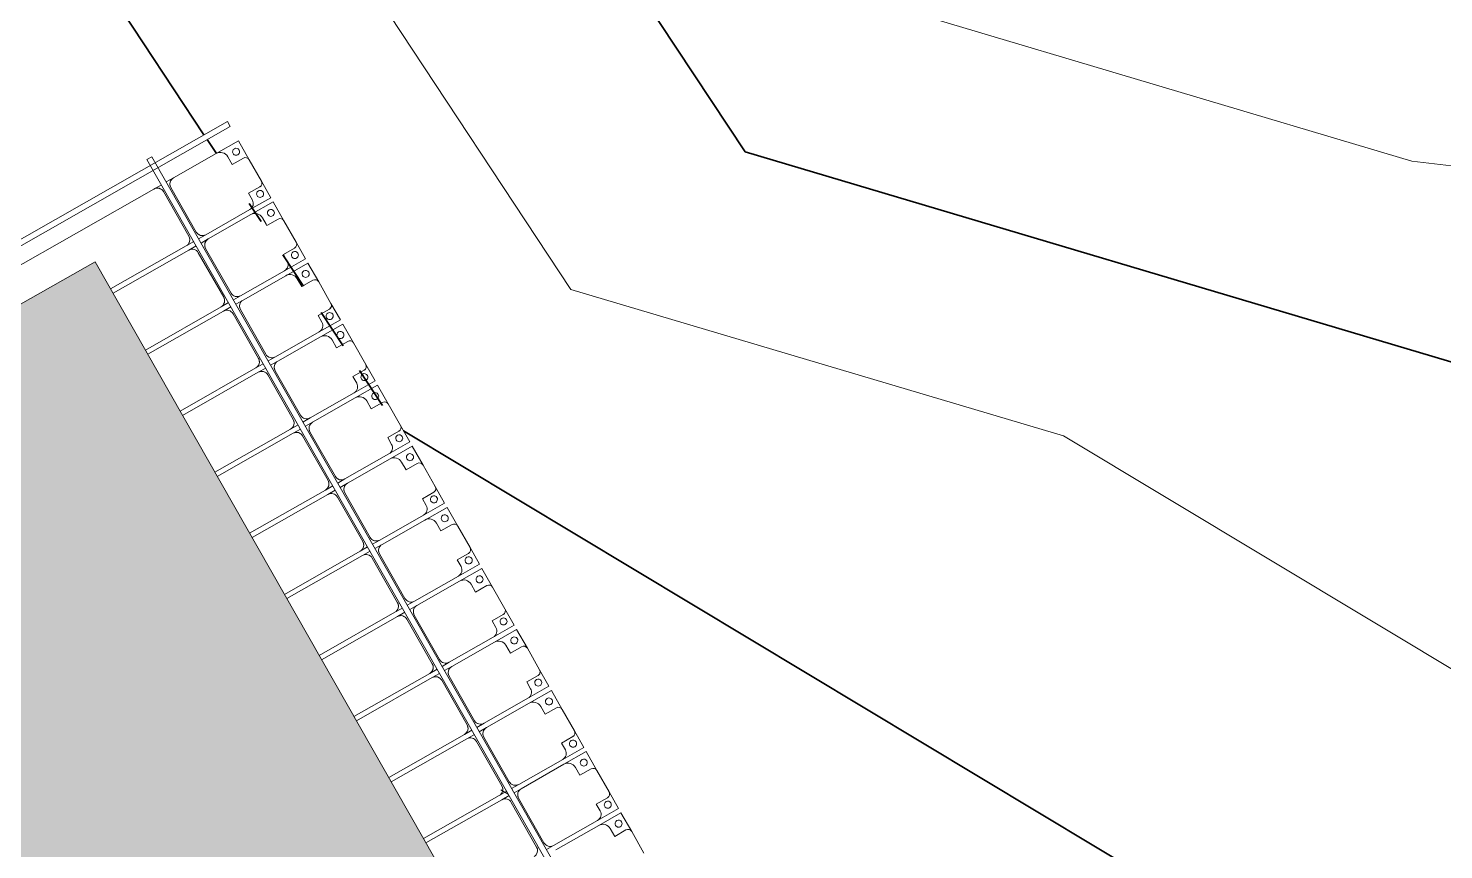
# Model space of a CAD drawing. Header units: millimetres. Extents: x -861324 to 439029, y -308065 to 694685.
# Drawn here: x -151377 to -141305, y 71109 to 76952 of the extents above; entities that cross this region are included whole.
import ezdxf

# ---------------------------------------------------------------- set-up
doc = ezdxf.new("R2010")
doc.units = ezdxf.units.MM
for name, color, linetype, lineweight in [('A-DETL-GENF', 92, 'Continuous', 9), ('A-DETL-THIN', 151, 'Continuous', 9), ('A-GENM', 13, 'Continuous', 9), ('C-TOPO-MAJR', 7, 'Continuous', 35), ('C-TOPO-MINR', 7, 'Continuous', 9), ('S-BEAM', 12, 'Continuous', 9)]:
    doc.layers.add(name, color=color, linetype=linetype, lineweight=lineweight)

# ---------------------------------------------------------------- blocks, each defined once
blk = doc.blocks.new('Dải phao đi lại kèm đỡ invester - DẢI PHAO ĐI LẠI-15551-BỐ TRÍ BÈ PIN HỒ BẢN MÒNG')
at = {"layer": 'A-GENM', "color": 9}
for p, q in [((-242, 1312), (-88, 1312)), ((-242, 1130), (-242, 1312)), ((-242, 1312), (-242, 1130)), ((-88, 1312), (-242, 1312)), ((88, 1312), (223, 1312)), ((223, 1312), (88, 1312)), ((223, 1312), (223, 1140)), ((223, 1140), (223, 1312)), ((258, 1312), (412, 1312)), ((258, 1130), (258, 1312)), ((258, 1312), (258, 1130)), ((412, 1312), (258, 1312)), ((588, 1312), (723, 1312)), ((723, 1312), (588, 1312)), ((723, 1312), (723, 1140)), ((723, 1140), (723, 1312)), ((758, 1312), (912, 1312)), ((758, 1130), (758, 1312)), ((758, 1312), (758, 1130)), ((912, 1312), (758, 1312)), ((1088, 1312), (1223, 1312)), ((1223, 1312), (1088, 1312)), ((1223, 1312), (1223, 1140)), ((1223, 1140), (1223, 1312)), ((1258, 1312), (1412, 1312)), ((1258, 1130), (1258, 1312)), ((1258, 1312), (1258, 1130)), ((1412, 1312), (1258, 1312)), ((1588, 1312), (1723, 1312)), ((1723, 1312), (1588, 1312)), ((1723, 1312), (1723, 1140)), ((1723, 1140), (1723, 1312)), ((1758, 1312), (1912, 1312)), ((1758, 1130), (1758, 1312)), ((1758, 1312), (1758, 1130)), ((1912, 1312), (1758, 1312)), ((2088, 1312), (2223, 1312)), ((2223, 1312), (2088, 1312)), ((2223, 1312), (2223, 1140)), ((2223, 1140), (2223, 1312)), ((2258, 1312), (2412, 1312)), ((2258, 1130), (2258, 1312)), ((2258, 1312), (2258, 1130)), ((2412, 1312), (2258, 1312)), ((2588, 1312), (2723, 1312)), ((2723, 1312), (2588, 1312)), ((2723, 1312), (2723, 1140)), ((2723, 1140), (2723, 1312)), ((2758, 1312), (2912, 1312)), ((2758, 1130), (2758, 1312)), ((2758, 1312), (2758, 1130)), ((2912, 1312), (2758, 1312)), ((3088, 1312), (3223, 1312)), ((3223, 1312), (3088, 1312)), ((3223, 1312), (3223, 1140)), ((3223, 1140), (3223, 1312)), ((3258, 1312), (3412, 1312)), ((3258, 1130), (3258, 1312)), ((3258, 1312), (3258, 1130)), ((3412, 1312), (3258, 1312)), ((3588, 1312), (3723, 1312)), ((3723, 1312), (3588, 1312)), ((3723, 1312), (3723, 1140)), ((3723, 1140), (3723, 1312)), ((3758, 1312), (3912, 1312)), ((3758, 1130), (3758, 1312)), ((3758, 1312), (3758, 1130)), ((3912, 1312), (3758, 1312)), ((4088, 1312), (4223, 1312)), ((4223, 1312), (4088, 1312)), ((4223, 1312), (4223, 1140)), ((4223, 1140), (4223, 1312)), ((4258, 1312), (4412, 1312)), ((4258, 1130), (4258, 1312)), ((4258, 1312), (4258, 1130)), ((4412, 1312), (4258, 1312)), ((4588, 1312), (4723, 1312)), ((4723, 1312), (4588, 1312)), ((4723, 1312), (4723, 1140)), ((4723, 1140), (4723, 1312)), ((4758, 1312), (4912, 1312)), ((4758, 1130), (4758, 1312)), ((4758, 1312), (4758, 1130)), ((4912, 1312), (4758, 1312)), ((5088, 1312), (5223, 1312)), ((5223, 1312), (5088, 1312)), ((5223, 1312), (5223, 1140)), ((5223, 1140), (5223, 1312)), ((5258, 1312), (5412, 1312)), ((5258, 1130), (5258, 1312)), ((5258, 1312), (5258, 1130)), ((5412, 1312), (5258, 1312)), ((-118, 1190), (-118, 1282)), ((-118, 1190), (-118, 1282)), ((-118, 1282), (-118, 1190)), ((118, 1282), (118, 1190)), ((118, 1282), (118, 1190)), ((118, 1190), (118, 1282)), ((382, 1190), (382, 1282)), ((382, 1190), (382, 1282)), ((382, 1282), (382, 1190)), ((618, 1282), (618, 1190)), ((618, 1282), (618, 1190)), ((618, 1190), (618, 1282)), ((882, 1190), (882, 1282)), ((882, 1190), (882, 1282)), ((882, 1282), (882, 1190)), ((1118, 1282), (1118, 1190)), ((1118, 1282), (1118, 1190)), ((1118, 1190), (1118, 1282)), ((1382, 1190), (1382, 1282)), ((1382, 1190), (1382, 1282)), ((1382, 1282), (1382, 1190)), ((1618, 1282), (1618, 1190)), ((1618, 1282), (1618, 1190)), ((1618, 1190), (1618, 1282)), ((1882, 1190), (1882, 1282)), ((1882, 1190), (1882, 1282)), ((1882, 1282), (1882, 1190)), ((2118, 1282), (2118, 1190)), ((2118, 1282), (2118, 1190)), ((2118, 1190), (2118, 1282)), ((2382, 1190), (2382, 1282)), ((2382, 1190), (2382, 1282)), ((2382, 1282), (2382, 1190)), ((2618, 1282), (2618, 1190)), ((2618, 1282), (2618, 1190)), ((2618, 1190), (2618, 1282)), ((2882, 1190), (2882, 1282)), ((2882, 1190), (2882, 1282)), ((2882, 1282), (2882, 1190)), ((3118, 1282), (3118, 1190)), ((3118, 1282), (3118, 1190)), ((3118, 1190), (3118, 1282)), ((3382, 1190), (3382, 1282)), ((3382, 1190), (3382, 1282)), ((3382, 1282), (3382, 1190)), ((3618, 1282), (3618, 1190)), ((3618, 1282), (3618, 1190)), ((3618, 1190), (3618, 1282)), ((3882, 1190), (3882, 1282)), ((3882, 1190), (3882, 1282)), ((3882, 1282), (3882, 1190)), ((4118, 1282), (4118, 1190)), ((4118, 1282), (4118, 1190)), ((4118, 1190), (4118, 1282)), ((4382, 1190), (4382, 1282)), ((4382, 1190), (4382, 1282)), ((4382, 1282), (4382, 1190)), ((4618, 1282), (4618, 1190)), ((4618, 1282), (4618, 1190)), ((4618, 1190), (4618, 1282)), ((4882, 1190), (4882, 1282)), ((4882, 1190), (4882, 1282)), ((4882, 1282), (4882, 1190)), ((5118, 1282), (5118, 1190)), ((5118, 1282), (5118, 1190)), ((5118, 1190), (5118, 1282)), ((5382, 1190), (5382, 1282)), ((5382, 1190), (5382, 1282)), ((5382, 1282), (5382, 1190)), ((-182, 1190), (-118, 1190)), ((-182, 1190), (-118, 1190)), ((-118, 1190), (-182, 1190)), ((118, 1190), (173, 1190)), ((118, 1190), (173, 1190)), ((173, 1190), (118, 1190)), ((318, 1190), (370, 1190)), ((318, 1190), (370, 1190)), ((370, 1190), (318, 1190)), ((618, 1190), (673, 1190)), ((618, 1190), (673, 1190)), ((673, 1190), (618, 1190)), ((818, 1190), (882, 1190)), ((818, 1190), (882, 1190)), ((882, 1190), (818, 1190)), ((1118, 1190), (1173, 1190)), ((1118, 1190), (1173, 1190)), ((1173, 1190), (1118, 1190)), ((1318, 1190), (1382, 1190)), ((1318, 1190), (1382, 1190)), ((1382, 1190), (1318, 1190)), ((1618, 1190), (1673, 1190)), ((1618, 1190), (1673, 1190)), ((1673, 1190), (1618, 1190)), ((1818, 1190), (1882, 1190)), ((1818, 1190), (1882, 1190)), ((1882, 1190), (1818, 1190)), ((2118, 1190), (2173, 1190)), ((2118, 1190), (2173, 1190)), ((2173, 1190), (2118, 1190)), ((2318, 1190), (2382, 1190)), ((2318, 1190), (2382, 1190)), ((2382, 1190), (2318, 1190)), ((2618, 1190), (2673, 1190)), ((2618, 1190), (2673, 1190)), ((2673, 1190), (2618, 1190)), ((2818, 1190), (2882, 1190)), ((2818, 1190), (2882, 1190)), ((2882, 1190), (2818, 1190)), ((3118, 1190), (3173, 1190)), ((3118, 1190), (3173, 1190)), ((3173, 1190), (3118, 1190)), ((3318, 1190), (3382, 1190)), ((3318, 1190), (3382, 1190)), ((3382, 1190), (3318, 1190)), ((3618, 1190), (3673, 1190)), ((3618, 1190), (3673, 1190)), ((3673, 1190), (3618, 1190)), ((3818, 1190), (3882, 1190)), ((3818, 1190), (3882, 1190)), ((3882, 1190), (3818, 1190)), ((4118, 1190), (4173, 1190)), ((4118, 1190), (4173, 1190)), ((4173, 1190), (4118, 1190)), ((4318, 1190), (4382, 1190)), ((4318, 1190), (4382, 1190)), ((4382, 1190), (4318, 1190)), ((4618, 1190), (4673, 1190)), ((4618, 1190), (4673, 1190)), ((4673, 1190), (4618, 1190)), ((4818, 1190), (4882, 1190)), ((4818, 1190), (4882, 1190)), ((4882, 1190), (4818, 1190)), ((5118, 1190), (5173, 1190)), ((5118, 1190), (5173, 1190)), ((5173, 1190), (5118, 1190)), ((5318, 1190), (5382, 1190)), ((5318, 1190), (5382, 1190)), ((5382, 1190), (5318, 1190)), ((-242, 721), (-242, 780)), ((223, 780), (223, 721)), ((258, 721), (258, 780)), ((723, 780), (723, 721)), ((758, 721), (758, 780)), ((1223, 780), (1223, 721)), ((1258, 721), (1258, 780)), ((1723, 780), (1723, 721)), ((1758, 721), (1758, 780)), ((2223, 780), (2223, 721)), ((2258, 721), (2258, 780)), ((2723, 780), (2723, 721)), ((2758, 721), (2758, 780)), ((3223, 780), (3223, 721)), ((3258, 721), (3258, 780)), ((3723, 780), (3723, 721)), ((3758, 721), (3758, 780)), ((4223, 780), (4223, 721)), ((4258, 721), (4258, 780)), ((4723, 780), (4723, 721)), ((4758, 721), (4758, 780)), ((5223, 780), (5223, 721)), ((-242, 620), (-242, 681)), ((223, 681), (223, 620)), ((258, 620), (258, 681)), ((723, 681), (723, 620)), ((758, 620), (758, 681)), ((1223, 681), (1223, 620)), ((1258, 620), (1258, 681)), ((1723, 681), (1723, 620)), ((1758, 620), (1758, 681)), ((2223, 681), (2223, 620)), ((2258, 620), (2258, 681)), ((2723, 681), (2723, 620)), ((2758, 620), (2758, 681)), ((3223, 681), (3223, 620)), ((3258, 620), (3258, 681)), ((3723, 681), (3723, 620)), ((3758, 620), (3758, 681)), ((4223, 681), (4223, 620)), ((4258, 620), (4258, 681)), ((4723, 681), (4723, 620)), ((4758, 620), (4758, 681))]:
    blk.add_line(p, q, dxfattribs=at)
at = {"layer": 'A-GENM', "color": 7}
for p, q in [((88, 1312), (-88, 1312)), ((588, 1312), (412, 1312)), ((1088, 1312), (912, 1312)), ((1588, 1312), (1412, 1312)), ((2088, 1312), (1912, 1312)), ((2588, 1312), (2412, 1312)), ((3088, 1312), (2912, 1312)), ((3588, 1312), (3412, 1312)), ((4088, 1312), (3912, 1312)), ((4588, 1312), (4412, 1312)), ((5088, 1312), (4912, 1312)), ((5588, 1312), (5412, 1312)), ((-118, 1282), (-118, 1190)), ((118, 1190), (118, 1282)), ((382, 1282), (382, 1190)), ((618, 1190), (618, 1282)), ((882, 1282), (882, 1190)), ((1118, 1190), (1118, 1282)), ((1382, 1282), (1382, 1190)), ((1618, 1190), (1618, 1282)), ((1882, 1282), (1882, 1190)), ((2118, 1190), (2118, 1282)), ((2382, 1282), (2382, 1190)), ((2618, 1190), (2618, 1282)), ((2882, 1282), (2882, 1190)), ((3118, 1190), (3118, 1282)), ((3382, 1282), (3382, 1190)), ((3618, 1190), (3618, 1282)), ((3882, 1282), (3882, 1190)), ((4118, 1190), (4118, 1282)), ((4382, 1282), (4382, 1190)), ((4618, 1190), (4618, 1282)), ((4882, 1282), (4882, 1190)), ((5118, 1190), (5118, 1282)), ((5382, 1282), (5382, 1190)), ((-242, 1130), (-242, 780)), ((-118, 1190), (-182, 1190)), ((173, 1190), (118, 1190)), ((223, 780), (223, 1140)), ((258, 1130), (258, 780)), ((382, 1190), (318, 1190)), ((673, 1190), (618, 1190)), ((723, 780), (723, 1140)), ((758, 1130), (758, 780)), ((882, 1190), (818, 1190)), ((1173, 1190), (1118, 1190)), ((1223, 780), (1223, 1140)), ((1258, 1130), (1258, 780)), ((1382, 1190), (1318, 1190)), ((1673, 1190), (1618, 1190)), ((1723, 780), (1723, 1140)), ((1758, 1130), (1758, 780)), ((1882, 1190), (1818, 1190)), ((2173, 1190), (2118, 1190)), ((2223, 780), (2223, 1140)), ((2258, 1130), (2258, 780)), ((2382, 1190), (2318, 1190)), ((2673, 1190), (2618, 1190)), ((2723, 780), (2723, 1140)), ((2758, 1130), (2758, 780)), ((2882, 1190), (2818, 1190)), ((3173, 1190), (3118, 1190)), ((3223, 780), (3223, 1140)), ((3258, 1130), (3258, 780)), ((3382, 1190), (3318, 1190)), ((3673, 1190), (3618, 1190)), ((3723, 780), (3723, 1140)), ((3758, 1130), (3758, 780)), ((3882, 1190), (3818, 1190)), ((4173, 1190), (4118, 1190)), ((4223, 780), (4223, 1140)), ((4258, 1130), (4258, 780)), ((4382, 1190), (4318, 1190)), ((4673, 1190), (4618, 1190)), ((4723, 780), (4723, 1140)), ((4758, 1130), (4758, 780)), ((4882, 1190), (4818, 1190)), ((5173, 1190), (5118, 1190)), ((5223, 780), (5223, 1140)), ((5258, 1130), (5258, 780)), ((5382, 1190), (5318, 1190)), ((-242, 721), (-242, 780)), ((-192, 730), (173, 730)), ((223, 780), (223, 721)), ((258, 721), (258, 780)), ((308, 730), (673, 730)), ((723, 780), (723, 721)), ((758, 721), (758, 780)), ((808, 730), (1173, 730)), ((1223, 780), (1223, 721)), ((1258, 721), (1258, 780)), ((1308, 730), (1673, 730)), ((1723, 780), (1723, 721)), ((1758, 721), (1758, 780)), ((1808, 730), (2173, 730)), ((2223, 780), (2223, 721)), ((2258, 721), (2258, 780)), ((2308, 730), (2673, 730)), ((2723, 780), (2723, 721)), ((2758, 721), (2758, 780)), ((2808, 730), (3173, 730)), ((3223, 780), (3223, 721)), ((3258, 721), (3258, 780)), ((3308, 730), (3673, 730)), ((3723, 780), (3723, 721)), ((3758, 721), (3758, 780)), ((3808, 730), (4173, 730)), ((4223, 780), (4223, 721)), ((4258, 721), (4258, 780)), ((4308, 730), (4673, 730)), ((4723, 780), (4723, 721)), ((4758, 721), (4758, 780)), ((4808, 730), (5173, 730)), ((5223, 780), (5223, 721)), ((-242, 620), (-242, 681)), ((-242, 620), (-242, -610)), ((173, 670), (-192, 670)), ((223, 681), (223, 620)), ((223, 0), (223, 620)), ((258, 620), (258, 681)), ((258, 620), (258, 0)), ((673, 670), (308, 670)), ((723, 681), (723, 620)), ((723, 0), (723, 620)), ((758, 620), (758, 681)), ((758, 620), (758, 0)), ((1173, 670), (808, 670)), ((1223, 681), (1223, 620)), ((1223, 0), (1223, 620)), ((1258, 620), (1258, 681)), ((1258, 620), (1258, 0)), ((1673, 670), (1308, 670)), ((1723, 681), (1723, 620)), ((1723, 0), (1723, 620)), ((1758, 620), (1758, 681)), ((1758, 620), (1758, 0)), ((2173, 670), (1808, 670)), ((2223, 681), (2223, 620)), ((2223, 0), (2223, 620)), ((2258, 620), (2258, 681)), ((2258, 620), (2258, 0)), ((2673, 670), (2308, 670)), ((2723, 681), (2723, 620)), ((2723, 0), (2723, 620)), ((2758, 620), (2758, 681)), ((2758, 620), (2758, 0)), ((3173, 670), (2808, 670)), ((3223, 681), (3223, 620)), ((3223, 0), (3223, 620)), ((3258, 620), (3258, 681)), ((3258, 620), (3258, 0)), ((3673, 670), (3308, 670)), ((3723, 681), (3723, 620)), ((3723, 0), (3723, 620)), ((3758, 620), (3758, 681)), ((3758, 620), (3758, 0)), ((4173, 670), (3808, 670)), ((4223, 681), (4223, 620)), ((4223, 0), (4223, 620)), ((4258, 620), (4258, 681)), ((4258, 620), (4258, 0)), ((4673, 670), (4308, 670)), ((4723, 681), (4723, 620)), ((4723, 0), (4723, 620)), ((4758, 620), (4758, 681)), ((4758, 620), (4758, 0)), ((5173, 670), (4808, 670))]:
    blk.add_line(p, q, dxfattribs=at)
for centre, radius, start, end in [((-88, 1282), 30, 90, 180), ((88, 1282), 30, 360, 90), ((412, 1282), 30, 90, 180), ((588, 1282), 30, 360, 90), ((912, 1282), 30, 90, 180), ((1088, 1282), 30, 360, 90), ((1412, 1282), 30, 90, 180), ((1588, 1282), 30, 360, 90), ((1912, 1282), 30, 90, 180), ((2088, 1282), 30, 360, 90), ((2412, 1282), 30, 90, 180), ((2588, 1282), 30, 360, 90), ((2912, 1282), 30, 90, 180), ((3088, 1282), 30, 360, 90), ((3412, 1282), 30, 90, 180), ((3588, 1282), 30, 360, 90), ((3912, 1282), 30, 90, 180), ((4088, 1282), 30, 360, 90), ((4412, 1282), 30, 90, 180), ((4588, 1282), 30, 360, 90), ((4912, 1282), 30, 90, 180), ((5088, 1282), 30, 360, 90), ((5412, 1282), 30, 90, 180), ((-182, 1130), 60, 90, 180), ((173, 1140), 50, 0, 90), ((318, 1130), 60, 90, 180), ((673, 1140), 50, 0, 90), ((818, 1130), 60, 90, 180), ((1173, 1140), 50, 0, 90), ((1318, 1130), 60, 90, 180), ((1673, 1140), 50, 0, 90), ((1818, 1130), 60, 90, 180), ((2173, 1140), 50, 0, 90), ((2318, 1130), 60, 90, 180), ((2673, 1140), 50, 0, 90), ((2818, 1130), 60, 90, 180), ((3173, 1140), 50, 0, 90), ((3318, 1130), 60, 90, 180), ((3673, 1140), 50, 0, 90), ((3818, 1130), 60, 90, 180), ((4173, 1140), 50, 0, 90), ((4318, 1130), 60, 90, 180), ((4673, 1140), 50, 0, 90), ((4818, 1130), 60, 90, 180), ((5173, 1140), 50, 0, 90), ((5318, 1130), 60, 90, 180), ((-192, 780), 50, 180, 270), ((-192, 780), 50, 210, 270), ((173, 780), 50, 270, 0), ((173, 780), 50, 300, 0), ((308, 780), 50, 180, 270), ((308, 780), 50, 210, 270), ((673, 780), 50, 270, 0), ((673, 780), 50, 300, 0), ((808, 780), 50, 180, 270), ((808, 780), 50, 210, 270), ((1173, 780), 50, 270, 0), ((1173, 780), 50, 300, 0), ((1308, 780), 50, 180, 270), ((1308, 780), 50, 210, 270), ((1673, 780), 50, 270, 0), ((1673, 780), 50, 300, 0), ((1808, 780), 50, 180, 270), ((1808, 780), 50, 210, 270), ((2173, 780), 50, 270, 0), ((2173, 780), 50, 300, 0), ((2308, 780), 50, 180, 270), ((2308, 780), 50, 210, 270), ((2673, 780), 50, 270, 0), ((2673, 780), 50, 300, 0), ((2808, 780), 50, 180, 270), ((2808, 780), 50, 210, 270), ((3173, 780), 50, 270, 0), ((3173, 780), 50, 300, 0), ((3308, 780), 50, 180, 270), ((3308, 780), 50, 210, 270), ((3673, 780), 50, 270, 0), ((3673, 780), 50, 300, 0), ((3808, 780), 50, 180, 270), ((3808, 780), 50, 210, 270), ((4173, 780), 50, 270, 0), ((4173, 780), 50, 300, 0), ((4308, 780), 50, 180, 270), ((4308, 780), 50, 210, 270), ((4673, 780), 50, 270, 0), ((4673, 780), 50, 300, 0), ((4808, 780), 50, 180, 270), ((4808, 780), 50, 210, 270), ((5173, 780), 50, 270, 0), ((5173, 780), 50, 300, 0), ((-192, 620), 50, 90, 180), ((-192, 620), 50, 120, 180), ((173, 620), 50, 360, 90), ((173, 620), 50, 30, 90), ((308, 620), 50, 90, 180), ((308, 620), 50, 120, 180), ((673, 620), 50, 360, 90), ((673, 620), 50, 30, 90), ((808, 620), 50, 90, 180), ((808, 620), 50, 120, 180), ((1173, 620), 50, 360, 90), ((1173, 620), 50, 30, 90), ((1308, 620), 50, 90, 180), ((1308, 620), 50, 120, 180), ((1673, 620), 50, 360, 90), ((1673, 620), 50, 30, 90), ((1808, 620), 50, 90, 180), ((1808, 620), 50, 120, 180), ((2173, 620), 50, 360, 90), ((2173, 620), 50, 30, 90), ((2308, 620), 50, 90, 180), ((2308, 620), 50, 120, 180), ((2673, 620), 50, 360, 90), ((2673, 620), 50, 30, 90), ((2808, 620), 50, 90, 180), ((2808, 620), 50, 120, 180), ((3173, 620), 50, 360, 90), ((3173, 620), 50, 30, 90), ((3308, 620), 50, 90, 180), ((3308, 620), 50, 120, 180), ((3673, 620), 50, 360, 90), ((3673, 620), 50, 30, 90), ((3808, 620), 50, 90, 180), ((3808, 620), 50, 120, 180), ((4173, 620), 50, 360, 90), ((4173, 620), 50, 30, 90), ((4308, 620), 50, 90, 180), ((4308, 620), 50, 120, 180), ((4673, 620), 50, 360, 90), ((4673, 620), 50, 30, 90), ((4808, 620), 50, 90, 180), ((4808, 620), 50, 120, 180), ((5173, 620), 50, 360, 90), ((5173, 620), 50, 30, 90)]:
    blk.add_arc(centre, radius, start, end, dxfattribs=at)
at = {"layer": 'A-GENM', "color": 9}
for centre, radius, start, end in [((-88, 1282), 30, 90, 180), ((-88, 1282), 30, 90, 180), ((-88, 1282), 30, 90, 180), ((88, 1282), 30, 0, 90), ((88, 1282), 30, 360, 90), ((88, 1282), 30, 360, 90), ((412, 1282), 30, 90, 180), ((412, 1282), 30, 90, 180), ((412, 1282), 30, 90, 180), ((588, 1282), 30, 0, 90), ((588, 1282), 30, 360, 90), ((588, 1282), 30, 360, 90), ((912, 1282), 30, 90, 180), ((912, 1282), 30, 90, 180), ((912, 1282), 30, 90, 180), ((1088, 1282), 30, 0, 90), ((1088, 1282), 30, 360, 90), ((1088, 1282), 30, 360, 90), ((1412, 1282), 30, 90, 180), ((1412, 1282), 30, 90, 180), ((1412, 1282), 30, 90, 180), ((1588, 1282), 30, 0, 90), ((1588, 1282), 30, 360, 90), ((1588, 1282), 30, 360, 90), ((1912, 1282), 30, 90, 180), ((1912, 1282), 30, 90, 180), ((1912, 1282), 30, 90, 180), ((2088, 1282), 30, 0, 90), ((2088, 1282), 30, 360, 90), ((2088, 1282), 30, 360, 90), ((2412, 1282), 30, 90, 180), ((2412, 1282), 30, 90, 180), ((2412, 1282), 30, 90, 180), ((2588, 1282), 30, 0, 90), ((2588, 1282), 30, 360, 90), ((2588, 1282), 30, 360, 90), ((2912, 1282), 30, 90, 180), ((2912, 1282), 30, 90, 180), ((2912, 1282), 30, 90, 180), ((3088, 1282), 30, 0, 90), ((3088, 1282), 30, 360, 90), ((3088, 1282), 30, 360, 90), ((3412, 1282), 30, 90, 180), ((3412, 1282), 30, 90, 180), ((3412, 1282), 30, 90, 180), ((3588, 1282), 30, 0, 90), ((3588, 1282), 30, 360, 90), ((3588, 1282), 30, 360, 90), ((3912, 1282), 30, 90, 180), ((3912, 1282), 30, 90, 180), ((3912, 1282), 30, 90, 180), ((4088, 1282), 30, 0, 90), ((4088, 1282), 30, 360, 90), ((4088, 1282), 30, 360, 90), ((4412, 1282), 30, 90, 180), ((4412, 1282), 30, 90, 180), ((4412, 1282), 30, 90, 180), ((4588, 1282), 30, 0, 90), ((4588, 1282), 30, 360, 90), ((4588, 1282), 30, 360, 90), ((4912, 1282), 30, 90, 180), ((4912, 1282), 30, 90, 180), ((4912, 1282), 30, 90, 180), ((5088, 1282), 30, 0, 90), ((5088, 1282), 30, 360, 90), ((5088, 1282), 30, 360, 90), ((5412, 1282), 30, 90, 180), ((5412, 1282), 30, 90, 180), ((5412, 1282), 30, 90, 180), ((-183, 1259), 25, 90, 270), ((-183, 1259), 25, 90, 270), ((-183, 1259), 25, 270, 90), ((-183, 1259), 25, 270, 90), ((162, 1259), 25, 90, 270), ((162, 1259), 25, 90, 270), ((162, 1259), 25, 270, 90), ((162, 1259), 25, 270, 90), ((317, 1259), 25, 90, 270), ((317, 1259), 25, 90, 270), ((317, 1259), 25, 270, 90), ((317, 1259), 25, 270, 90), ((662, 1259), 25, 90, 270), ((662, 1259), 25, 90, 270), ((662, 1259), 25, 270, 90), ((662, 1259), 25, 270, 90), ((817, 1259), 25, 90, 270), ((817, 1259), 25, 90, 270), ((817, 1259), 25, 270, 90), ((817, 1259), 25, 270, 90), ((1162, 1259), 25, 90, 270), ((1162, 1259), 25, 90, 270), ((1162, 1259), 25, 270, 90), ((1162, 1259), 25, 270, 90), ((1317, 1259), 25, 90, 270), ((1317, 1259), 25, 90, 270), ((1317, 1259), 25, 270, 90), ((1317, 1259), 25, 270, 90), ((1662, 1259), 25, 90, 270), ((1662, 1259), 25, 90, 270), ((1662, 1259), 25, 270, 90), ((1662, 1259), 25, 270, 90), ((1817, 1259), 25, 90, 270), ((1817, 1259), 25, 90, 270), ((1817, 1259), 25, 270, 90), ((1817, 1259), 25, 270, 90), ((2162, 1259), 25, 90, 270), ((2162, 1259), 25, 90, 270), ((2162, 1259), 25, 270, 90), ((2162, 1259), 25, 270, 90), ((2317, 1259), 25, 90, 270), ((2317, 1259), 25, 90, 270), ((2317, 1259), 25, 270, 90), ((2317, 1259), 25, 270, 90), ((2662, 1259), 25, 90, 270), ((2662, 1259), 25, 90, 270), ((2662, 1259), 25, 270, 90), ((2662, 1259), 25, 270, 90), ((2817, 1259), 25, 90, 270), ((2817, 1259), 25, 90, 270), ((2817, 1259), 25, 270, 90), ((2817, 1259), 25, 270, 90), ((3162, 1259), 25, 90, 270), ((3162, 1259), 25, 90, 270), ((3162, 1259), 25, 270, 90), ((3162, 1259), 25, 270, 90), ((3317, 1259), 25, 90, 270), ((3317, 1259), 25, 90, 270), ((3317, 1259), 25, 270, 90), ((3317, 1259), 25, 270, 90), ((3662, 1259), 25, 90, 270), ((3662, 1259), 25, 90, 270), ((3662, 1259), 25, 270, 90), ((3662, 1259), 25, 270, 90), ((3817, 1259), 25, 90, 270), ((3817, 1259), 25, 90, 270), ((3817, 1259), 25, 270, 90), ((3817, 1259), 25, 270, 90), ((4162, 1259), 25, 90, 270), ((4162, 1259), 25, 90, 270), ((4162, 1259), 25, 270, 90), ((4162, 1259), 25, 270, 90), ((4317, 1259), 25, 90, 270), ((4317, 1259), 25, 90, 270), ((4317, 1259), 25, 270, 90), ((4317, 1259), 25, 270, 90), ((4662, 1259), 25, 90, 270), ((4662, 1259), 25, 90, 270), ((4662, 1259), 25, 270, 90), ((4662, 1259), 25, 270, 90), ((4817, 1259), 25, 90, 270), ((4817, 1259), 25, 90, 270), ((4817, 1259), 25, 270, 90), ((4817, 1259), 25, 270, 90), ((5162, 1259), 25, 90, 270), ((5162, 1259), 25, 90, 270), ((5162, 1259), 25, 270, 90), ((5162, 1259), 25, 270, 90), ((5317, 1259), 25, 90, 270), ((5317, 1259), 25, 90, 270), ((5317, 1259), 25, 270, 90), ((5317, 1259), 25, 270, 90), ((-182, 1130), 60, 90, 180), ((-182, 1130), 60, 90, 180), ((-182, 1130), 60, 90, 180), ((173, 1140), 50, 0, 90), ((173, 1140), 50, 0, 90), ((173, 1140), 50, 0, 90), ((318, 1130), 60, 90, 180), ((318, 1130), 60, 90, 180), ((318, 1130), 60, 90, 180), ((673, 1140), 50, 0, 90), ((673, 1140), 50, 0, 90), ((673, 1140), 50, 0, 90), ((818, 1130), 60, 90, 180), ((818, 1130), 60, 90, 180), ((818, 1130), 60, 90, 180), ((1173, 1140), 50, 0, 90), ((1173, 1140), 50, 0, 90), ((1173, 1140), 50, 0, 90), ((1318, 1130), 60, 90, 180), ((1318, 1130), 60, 90, 180), ((1318, 1130), 60, 90, 180), ((1673, 1140), 50, 0, 90), ((1673, 1140), 50, 0, 90), ((1673, 1140), 50, 0, 90), ((1818, 1130), 60, 90, 180), ((1818, 1130), 60, 90, 180), ((1818, 1130), 60, 90, 180), ((2173, 1140), 50, 0, 90), ((2173, 1140), 50, 0, 90), ((2173, 1140), 50, 0, 90), ((2318, 1130), 60, 90, 180), ((2318, 1130), 60, 90, 180), ((2318, 1130), 60, 90, 180), ((2673, 1140), 50, 0, 90), ((2673, 1140), 50, 0, 90), ((2673, 1140), 50, 0, 90), ((2818, 1130), 60, 90, 180), ((2818, 1130), 60, 90, 180), ((2818, 1130), 60, 90, 180), ((3173, 1140), 50, 0, 90), ((3173, 1140), 50, 0, 90), ((3173, 1140), 50, 0, 90), ((3318, 1130), 60, 90, 180), ((3318, 1130), 60, 90, 180), ((3318, 1130), 60, 90, 180), ((3673, 1140), 50, 0, 90), ((3673, 1140), 50, 0, 90), ((3673, 1140), 50, 0, 90), ((3818, 1130), 60, 90, 180), ((3818, 1130), 60, 90, 180), ((3818, 1130), 60, 90, 180), ((4173, 1140), 50, 0, 90), ((4173, 1140), 50, 0, 90), ((4173, 1140), 50, 0, 90), ((4318, 1130), 60, 90, 180), ((4318, 1130), 60, 90, 180), ((4318, 1130), 60, 90, 180), ((4673, 1140), 50, 0, 90), ((4673, 1140), 50, 0, 90), ((4673, 1140), 50, 0, 90), ((4818, 1130), 60, 90, 180), ((4818, 1130), 60, 90, 180), ((4818, 1130), 60, 90, 180), ((5173, 1140), 50, 0, 90), ((5173, 1140), 50, 0, 90), ((5173, 1140), 50, 0, 90), ((5318, 1130), 60, 90, 180), ((5318, 1130), 60, 90, 180), ((5318, 1130), 60, 90, 180)]:
    blk.add_arc(centre, radius, start, end, dxfattribs=at)
blk = doc.blocks.new('Dầm C52 - Dầm C52-18760-BỐ TRÍ BÈ PIN HỒ BẢN MÒNG')
at = {"layer": 'S-BEAM', "color": 7}
for p, q in [((-74474.317946, 20), (74474.317946, 20)), ((74474.317946, 20), (74474.317946, -20)), ((74474.317946, -20), (-74474.317946, -20))]:
    blk.add_line(p, q, dxfattribs=at)
blk = doc.blocks.new('Dầm C52 - Hộp 40x60-18730-BỐ TRÍ BÈ PIN HỒ BẢN MÒNG')
at = {"layer": 'S-BEAM', "color": 7}
for p, q in [((-37711, -20), (-37711, 20)), ((-37711, 20), (37711, 20)), ((37711, -20), (-37711, -20))]:
    blk.add_line(p, q, dxfattribs=at)
blk = doc.blocks.new('HOBANMONG_BEPIN 5_rvt-1-BỐ TRÍ BÈ PIN HỒ BẢN MÒNG')
at = {"layer": 'A-GENM', "lineweight": 9, "rotation": 299.6620124026263}
blk.add_blockref('Dải phao đi lại kèm đỡ invester - DẢI PHAO ĐI LẠI-15551-BỐ TRÍ BÈ PIN HỒ BẢN MÒNG', (-150902, 75292), dxfattribs=at)
at = {"layer": 'S-BEAM', "lineweight": 9}
for name, p, rotation in [('Dầm C52 - Hộp 40x60-18730-BỐ TRÍ BÈ PIN HỒ BẢN MÒNG', (-182720, 57609), 209.6620124026261), ('Dầm C52 - Dầm C52-18760-BỐ TRÍ BÈ PIN HỒ BẢN MÒNG', (-113659, 11314), 119.6620124026264)]:
    blk.add_blockref(name, p, dxfattribs=dict(at, rotation=rotation))

msp = doc.modelspace()

# ---------------------------------------------------------------- hatches: boundary and pattern name
at = {"layer": 'A-DETL-GENF'}
msp.add_hatch(color=8, dxfattribs=at).paths.add_polyline_path([(-173162, -107703), (-77660, -53314), (-150902, 75292), (-214161, 39265), (-192387, 1031), (-224629, -17331), (-174040, -106161)])

# ---------------------------------------------------------------- linework, layer by layer
at = {"layer": 'A-DETL-THIN'}
for p, q in [((-150902, 75292), (-214161, 39265)), ((-77660, -53314), (-150902, 75292))]:
    msp.add_line(p, q, dxfattribs=at)
at = {"layer": 'C-TOPO-MAJR'}
for p, q in [((-150127, 76194), (-153041, 80606)), ((-146277, 76073), (-148420, 79318)), ((-150039, 76061), (-150105, 76161)), ((-139266, 73988), (-146277, 76073)), ((-149720, 75577), (-149805, 75705)), ((-149418, 75119), (-149565, 75342)), ((-149137, 74694), (-149293, 74930)), ((-148856, 74269), (-149021, 74519)), ((-140131, 68937), (-148707, 74088))]:
    msp.add_line(p, q, dxfattribs=at)
at = {"layer": 'C-TOPO-MINR'}
for p, q in [((-147517, 75095), (-150730, 79962)), ((-141532, 76008), (-145038, 77051)), ((-140065, 75836), (-141532, 76008)), ((-144011, 74053), (-147517, 75095)), ((-139698, 71462), (-144011, 74053)), ((-147962, 71505), (-148014, 71536))]:
    msp.add_line(p, q, dxfattribs=at)

# ---------------------------------------------------------------- block references
at = {"lineweight": 5}
msp.add_blockref('HOBANMONG_BEPIN 5_rvt-1-BỐ TRÍ BÈ PIN HỒ BẢN MÒNG', (0, 0), dxfattribs=at)

doc.saveas('drawing.dxf')
